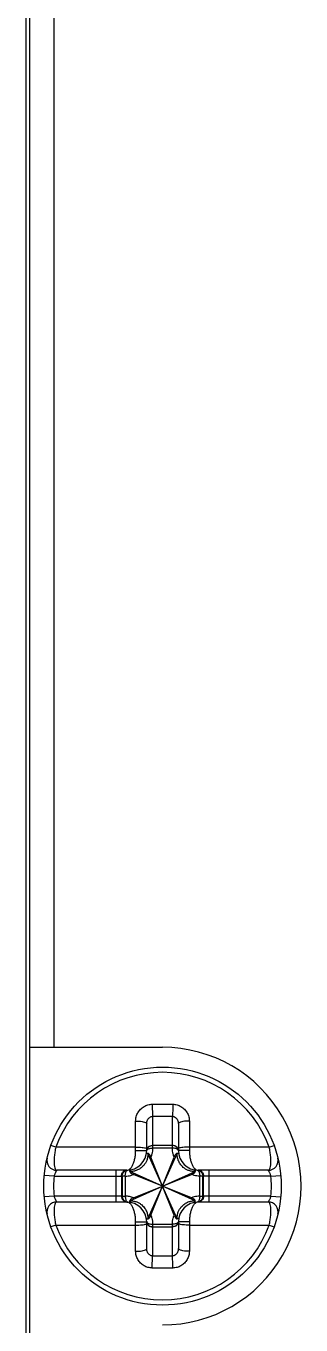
# Model space of a CAD drawing. Extents: x 0 to 607, y 0 to 244.
# Drawn here: x 139.55 to 146.5, y 137.32 to 170.07 of the extents above; entities that cross this region are included whole.
import ezdxf

# ---------------------------------------------------------------- set-up
doc = ezdxf.new("R2010")
doc.units = 0

# ---------------------------------------------------------------- blocks, each defined once
blk = doc.blocks.new('grfgd')
for p, q in [((61393.17, -3267.574), (61393.17, -3356.228)), ((61393.27, -3356.528), (61393.27, -3270.036)), ((61393.871, -3275.429), (61393.871, -3306.528)), ((61393.27, -3306.528), (61396.62, -3306.528)), ((61396.22, -3309.128), (61396.22, -3308.455)), ((61396.37, -3308.266), (61396.37, -3308.998)), ((61396.87, -3308.998), (61396.87, -3308.266)), ((61397.02, -3308.455), (61397.02, -3309.128)), ((61393.924, -3309.047), (61393.801, -3309.002)), ((61395.941, -3309.128), (61396.22, -3309.128)), ((61396.37, -3309.006), (61396.37, -3309.069)), ((61396.87, -3309.006), (61396.37, -3309.006)), ((61396.87, -3309.069), (61396.37, -3309.069)), ((61396.87, -3309.069), (61396.87, -3309.006)), ((61397.298, -3309.128), (61397.02, -3309.128)), ((61399.316, -3309.047), (61399.439, -3309.002)), ((61396.253, -3310.853), (61396.987, -3309.203)), ((61396.987, -3310.853), (61396.253, -3309.203)), ((61396.327, -3310.762), (61396.913, -3309.295)), ((61396.913, -3310.762), (61396.327, -3309.295)), ((61393.881, -3309.778), (61393.632, -3309.756)), ((61393.881, -3309.778), (61395.586, -3309.778)), ((61395.72, -3309.628), (61393.948, -3309.628)), ((61395.451, -3310.428), (61395.451, -3309.628)), ((61395.596, -3310.279), (61395.596, -3309.778)), ((61395.603, -3309.778), (61395.603, -3310.279)), ((61395.68, -3309.778), (61395.603, -3309.778)), ((61395.68, -3309.778), (61395.68, -3310.279)), ((61395.795, -3310.395), (61397.445, -3309.662)), ((61397.445, -3310.395), (61395.795, -3309.662)), ((61395.886, -3310.322), (61397.353, -3309.735)), ((61397.353, -3310.322), (61395.886, -3309.735)), ((61399.292, -3309.628), (61397.52, -3309.628)), ((61397.56, -3310.279), (61397.56, -3309.778)), ((61397.637, -3309.778), (61397.56, -3309.778)), ((61397.637, -3310.279), (61397.637, -3309.778)), ((61397.644, -3309.778), (61397.644, -3310.279)), ((61399.359, -3309.778), (61397.654, -3309.778)), ((61397.789, -3309.628), (61397.789, -3310.428)), ((61399.359, -3309.778), (61399.608, -3309.756)), ((61393.881, -3310.278), (61393.632, -3310.301)), ((61395.586, -3310.278), (61393.881, -3310.278)), ((61395.72, -3310.428), (61393.948, -3310.428)), ((61395.603, -3310.279), (61395.68, -3310.279)), ((61399.292, -3310.428), (61397.52, -3310.428)), ((61397.56, -3310.279), (61397.637, -3310.279)), ((61399.359, -3310.278), (61397.654, -3310.278)), ((61399.359, -3310.278), (61399.608, -3310.301)), ((61393.924, -3311.01), (61393.801, -3311.055)), ((61395.941, -3310.928), (61396.22, -3310.928)), ((61396.22, -3311.602), (61396.22, -3310.928)), ((61396.37, -3310.988), (61396.37, -3311.051)), ((61396.37, -3310.988), (61396.87, -3310.988)), ((61396.37, -3311.051), (61396.87, -3311.051)), ((61396.37, -3311.058), (61396.37, -3311.79)), ((61396.87, -3311.051), (61396.87, -3310.988)), ((61396.87, -3311.79), (61396.87, -3311.058)), ((61397.02, -3310.928), (61397.02, -3311.602)), ((61397.298, -3310.928), (61397.02, -3310.928)), ((61399.316, -3311.01), (61399.439, -3311.055))]:
    blk.add_line(p, q)
blk.add_circle((61396.62, -3310.028), 3)
for centre, radius, start, end in [((61396.62, -3310.028), 3.5, 270, 90.0001), ((61396.62, -3310.028), 2.869, 20.0037, 159.9963), ((61395.72, -3309.128), 0.5, 270, 0), ((61397.52, -3309.128), 0.5, 180, 270), ((61393.948, -3309.378), 0.25, 166.328, 270), ((61399.292, -3309.378), 0.25, 270, 13.672), ((61396.62, -3310.028), 2.75, 174.7841, 185.2159), ((61396.62, -3310.028), 2.75, 354.7841, 5.2159), ((61393.948, -3310.678), 0.25, 90, 193.672), ((61395.72, -3310.928), 0.5, 0, 90), ((61397.52, -3310.928), 0.5, 90, 180), ((61399.292, -3310.678), 0.25, 346.328, 90), ((61396.62, -3310.028), 2.869, 200.0037, 339.9963)]:
    blk.add_arc(centre, radius, start, end)
for points, knots in [([(61395.942, -3308.387), (61395.942, -3308.35), (61395.952, -3308.276), (61395.995, -3308.174), (61396.063, -3308.086), (61396.151, -3308.019), (61396.251, -3307.976), (61396.323, -3307.965), (61396.359, -3307.964)], [0, 0, 0, 0, 0.1098057, 0.2199669, 0.3301188, 0.4394918, 0.54796, 0.6552349, 0.6552349, 0.6552349, 0.6552349]), ([(61396.359, -3307.964), (61396.417, -3307.963), (61396.533, -3307.961), (61396.707, -3307.961), (61396.823, -3307.963), (61396.881, -3307.964)], [0, 0, 0, 0, 0.1736504, 0.3480313, 0.5216824, 0.5216824, 0.5216824, 0.5216824]), ([(61396.359, -3307.964), (61396.359, -3307.993), (61396.36, -3308.05), (61396.363, -3308.132), (61396.366, -3308.204), (61396.368, -3308.248), (61396.37, -3308.266)], [0, 0, 0, 0, 0.0855535, 0.1711448, 0.2464505, 0.3023986, 0.3023986, 0.3023986, 0.3023986]), ([(61396.881, -3307.964), (61396.881, -3307.993), (61396.88, -3308.05), (61396.877, -3308.132), (61396.874, -3308.204), (61396.872, -3308.248), (61396.87, -3308.266)], [0, 0, 0, 0, 0.0855532, 0.1711444, 0.2464499, 0.3023976, 0.3023976, 0.3023976, 0.3023976]), ([(61396.881, -3307.964), (61396.917, -3307.965), (61396.988, -3307.976), (61397.089, -3308.019), (61397.177, -3308.086), (61397.245, -3308.174), (61397.288, -3308.276), (61397.298, -3308.35), (61397.298, -3308.387)], [0, 0, 0, 0, 0.1071405, 0.2154647, 0.3249364, 0.4351139, 0.5453754, 0.6552346, 0.6552346, 0.6552346, 0.6552346]), ([(61395.942, -3308.387), (61395.97, -3308.386), (61396.024, -3308.387), (61396.099, -3308.394), (61396.16, -3308.409), (61396.202, -3308.425), (61396.22, -3308.446), (61396.22, -3308.455)], [0, 0, 0, 0, 0.0836628, 0.1615778, 0.2259129, 0.271165, 0.2978123, 0.2978123, 0.2978123, 0.2978123]), ([(61395.942, -3309.047), (61395.942, -3308.979), (61395.942, -3308.838), (61395.942, -3308.618), (61395.942, -3308.466), (61395.942, -3308.387)], [0, 0, 0, 0, 0.2031864, 0.4228029, 0.6601804, 0.6601804, 0.6601804, 0.6601804]), ([(61396.22, -3308.455), (61396.22, -3308.439), (61396.223, -3308.407), (61396.239, -3308.362), (61396.263, -3308.324), (61396.294, -3308.293), (61396.331, -3308.273), (61396.357, -3308.267), (61396.37, -3308.266)], [0, 0, 0, 0, 0.0478248, 0.0950374, 0.140642, 0.1838674, 0.2247332, 0.2637193, 0.2637193, 0.2637193, 0.2637193]), ([(61396.37, -3308.266), (61396.425, -3308.265), (61396.537, -3308.264), (61396.703, -3308.264), (61396.814, -3308.265), (61396.87, -3308.266)], [0, 0, 0, 0, 0.1664766, 0.3334814, 0.5000358, 0.5000358, 0.5000358, 0.5000358]), ([(61396.87, -3308.266), (61396.883, -3308.267), (61396.909, -3308.273), (61396.946, -3308.293), (61396.977, -3308.323), (61397.001, -3308.362), (61397.016, -3308.407), (61397.02, -3308.439), (61397.02, -3308.455)], [0, 0, 0, 0, 0.0389363, 0.079745, 0.1230044, 0.1686166, 0.2158708, 0.2637194, 0.2637194, 0.2637194, 0.2637194]), ([(61397.298, -3308.387), (61397.27, -3308.386), (61397.216, -3308.387), (61397.141, -3308.394), (61397.08, -3308.409), (61397.038, -3308.425), (61397.02, -3308.446), (61397.02, -3308.455)], [0, 0, 0, 0, 0.0836627, 0.1615774, 0.2259123, 0.2711642, 0.2978116, 0.2978116, 0.2978116, 0.2978116]), ([(61397.298, -3308.387), (61397.298, -3308.466), (61397.298, -3308.619), (61397.298, -3308.839), (61397.298, -3308.979), (61397.298, -3309.047)], [0, 0, 0, 0, 0.2381418, 0.4575888, 0.6601804, 0.6601804, 0.6601804, 0.6601804]), ([(61393.924, -3309.047), (61393.915, -3309.087), (61393.9, -3309.167), (61393.885, -3309.285), (61393.879, -3309.394), (61393.882, -3309.488), (61393.895, -3309.56), (61393.912, -3309.61), (61393.937, -3309.628), (61393.948, -3309.628)], [0, 0, 0, 0, 0.1235728, 0.2445592, 0.3560264, 0.4513325, 0.5252916, 0.5755898, 0.6074797, 0.6074797, 0.6074797, 0.6074797]), ([(61395.942, -3309.047), (61395.866, -3309.047), (61395.712, -3309.047), (61395.472, -3309.047), (61395.212, -3309.047), (61394.927, -3309.047), (61394.615, -3309.047), (61394.278, -3309.047), (61394.045, -3309.047), (61393.924, -3309.047)], [0, 0, 0, 0, 0.226677, 0.462883, 0.720889, 1.006032, 1.318365, 1.65611, 2.01782, 2.01782, 2.01782, 2.01782]), ([(61395.72, -3309.628), (61395.737, -3309.628), (61395.777, -3309.616), (61395.825, -3309.57), (61395.866, -3309.504), (61395.899, -3309.422), (61395.924, -3309.33), (61395.938, -3309.231), (61395.941, -3309.163), (61395.941, -3309.128)], [0, 0, 0, 0, 0.0524925, 0.117083, 0.1951302, 0.2843041, 0.3811799, 0.4817579, 0.5846488, 0.5846488, 0.5846488, 0.5846488]), ([(61395.941, -3309.128), (61395.941, -3309.115), (61395.942, -3309.088), (61395.942, -3309.06), (61395.942, -3309.047)], [0, 0, 0, 0, 0.04087318, 0.081449, 0.081449, 0.081449, 0.081449]), ([(61395.942, -3309.047), (61395.97, -3309.046), (61396.024, -3309.047), (61396.098, -3309.051), (61396.16, -3309.06), (61396.197, -3309.069), (61396.22, -3309.081), (61396.22, -3309.088)], [0, 0, 0, 0, 0.0836565, 0.1612525, 0.224407, 0.2666916, 0.2861967, 0.2861967, 0.2861967, 0.2861967]), ([(61396.22, -3309.134), (61396.22, -3309.127), (61396.224, -3309.117), (61396.231, -3309.109), (61396.233, -3309.107)], [0, 0, 0, 0, 0.02191237, 0.03052101, 0.03052101, 0.03052101, 0.03052101]), ([(61396.221, -3309.111), (61396.223, -3309.1), (61396.228, -3309.083), (61396.237, -3309.068), (61396.24, -3309.063)], [0, 0, 0, 0, 0.03428379, 0.05182173, 0.05182173, 0.05182173, 0.05182173]), ([(61396.223, -3309.108), (61396.224, -3309.103), (61396.227, -3309.095), (61396.231, -3309.086), (61396.233, -3309.082)], [0, 0, 0, 0, 0.01378514, 0.02765049, 0.02765049, 0.02765049, 0.02765049]), ([(61396.24, -3309.063), (61396.247, -3309.053), (61396.267, -3309.03), (61396.312, -3309.005), (61396.351, -3308.998), (61396.37, -3308.998)], [0, 0, 0, 0, 0.0359462, 0.0921698, 0.1504178, 0.1504178, 0.1504178, 0.1504178]), ([(61396.24, -3309.07), (61396.243, -3309.066), (61396.255, -3309.051), (61396.282, -3309.028), (61396.324, -3309.01), (61396.354, -3309.006), (61396.37, -3309.006)], [0, 0, 0, 0, 0.0142204, 0.0579784, 0.1035325, 0.1499962, 0.1499962, 0.1499962, 0.1499962]), ([(61396.24, -3309.101), (61396.243, -3309.099), (61396.256, -3309.09), (61396.284, -3309.079), (61396.325, -3309.07), (61396.355, -3309.069), (61396.37, -3309.069)], [0, 0, 0, 0, 0.0103374, 0.0465112, 0.0892018, 0.1354947, 0.1354947, 0.1354947, 0.1354947]), ([(61396.37, -3309.069), (61396.37, -3309.094), (61396.366, -3309.146), (61396.351, -3309.222), (61396.336, -3309.271), (61396.327, -3309.295)], [0, 0, 0, 0, 0.0774682, 0.154588, 0.2314006, 0.2314006, 0.2314006, 0.2314006]), ([(61396.37, -3308.998), (61396.37, -3309), (61396.37, -3309.002), (61396.37, -3309.005), (61396.37, -3309.006)], [0, 0, 0, 0, 0.003688552, 0.007377923, 0.007377923, 0.007377923, 0.007377923]), ([(61396.87, -3309.006), (61396.87, -3309.005), (61396.87, -3309.002), (61396.87, -3309), (61396.87, -3308.998)], [0, 0, 0, 0, 0.003689407, 0.007377939, 0.007377939, 0.007377939, 0.007377939]), ([(61397, -3309.063), (61396.993, -3309.053), (61396.972, -3309.03), (61396.928, -3309.005), (61396.889, -3308.998), (61396.87, -3308.998)], [0, 0, 0, 0, 0.0359462, 0.0921698, 0.1504178, 0.1504178, 0.1504178, 0.1504178]), ([(61396.999, -3309.07), (61396.997, -3309.066), (61396.985, -3309.05), (61396.958, -3309.028), (61396.916, -3309.01), (61396.886, -3309.006), (61396.87, -3309.006)], [0, 0, 0, 0, 0.0141573, 0.0577532, 0.1031411, 0.1496209, 0.1496209, 0.1496209, 0.1496209]), ([(61396.913, -3309.295), (61396.904, -3309.271), (61396.889, -3309.222), (61396.874, -3309.146), (61396.87, -3309.094), (61396.87, -3309.069)], [0, 0, 0, 0, 0.076826, 0.1539298, 0.2313993, 0.2313993, 0.2313993, 0.2313993]), ([(61397, -3309.101), (61396.997, -3309.099), (61396.984, -3309.09), (61396.956, -3309.079), (61396.915, -3309.07), (61396.885, -3309.069), (61396.87, -3309.069)], [0, 0, 0, 0, 0.0103421, 0.046671, 0.0894882, 0.1357595, 0.1357595, 0.1357595, 0.1357595]), ([(61397.019, -3309.111), (61397.017, -3309.1), (61397.012, -3309.083), (61397.003, -3309.068), (61397, -3309.063)], [0, 0, 0, 0, 0.03428379, 0.05182173, 0.05182173, 0.05182173, 0.05182173]), ([(61397.016, -3309.107), (61397.015, -3309.103), (61397.013, -3309.094), (61397.009, -3309.086), (61397.007, -3309.082)], [0, 0, 0, 0, 0.01365938, 0.02745435, 0.02745435, 0.02745435, 0.02745435]), ([(61397.02, -3309.134), (61397.02, -3309.127), (61397.016, -3309.117), (61397.009, -3309.109), (61397.007, -3309.107)], [0, 0, 0, 0, 0.0217285, 0.03022503, 0.03022503, 0.03022503, 0.03022503]), ([(61397.298, -3309.047), (61397.27, -3309.046), (61397.216, -3309.047), (61397.142, -3309.051), (61397.08, -3309.06), (61397.043, -3309.069), (61397.02, -3309.081), (61397.02, -3309.088)], [0, 0, 0, 0, 0.0836553, 0.1612503, 0.2244043, 0.2666891, 0.2861948, 0.2861948, 0.2861948, 0.2861948]), ([(61397.298, -3309.047), (61397.298, -3309.06), (61397.298, -3309.088), (61397.298, -3309.115), (61397.298, -3309.128)], [0, 0, 0, 0, 0.04057582, 0.081449, 0.081449, 0.081449, 0.081449]), ([(61399.316, -3309.047), (61399.21, -3309.047), (61399.004, -3309.047), (61398.705, -3309.047), (61398.424, -3309.047), (61398.163, -3309.047), (61397.922, -3309.047), (61397.7, -3309.047), (61397.495, -3309.047), (61397.363, -3309.047), (61397.298, -3309.047)], [0, 0, 0, 0, 0.317355, 0.617063, 0.898371, 1.160025, 1.401105, 1.621632, 1.824629, 2.01782, 2.01782, 2.01782, 2.01782]), ([(61397.298, -3309.128), (61397.298, -3309.163), (61397.302, -3309.231), (61397.316, -3309.33), (61397.341, -3309.422), (61397.374, -3309.504), (61397.415, -3309.57), (61397.463, -3309.616), (61397.502, -3309.628), (61397.52, -3309.628)], [0, 0, 0, 0, 0.1028909, 0.2034689, 0.3003448, 0.3895186, 0.4675659, 0.5321559, 0.5846489, 0.5846489, 0.5846489, 0.5846489]), ([(61399.292, -3309.628), (61399.303, -3309.628), (61399.328, -3309.61), (61399.345, -3309.56), (61399.358, -3309.488), (61399.361, -3309.394), (61399.355, -3309.285), (61399.34, -3309.167), (61399.325, -3309.087), (61399.316, -3309.047)], [0, 0, 0, 0, 0.0318858, 0.0821635, 0.1560971, 0.2514174, 0.3629358, 0.4839241, 0.6074801, 0.6074801, 0.6074801, 0.6074801]), ([(61396.25, -3309.203), (61396.251, -3309.234), (61396.248, -3309.295), (61396.225, -3309.378), (61396.19, -3309.447), (61396.149, -3309.504), (61396.104, -3309.549), (61396.059, -3309.584), (61396.015, -3309.611), (61395.972, -3309.63), (61395.93, -3309.644), (61395.887, -3309.654), (61395.842, -3309.659), (61395.811, -3309.659), (61395.795, -3309.658)], [0, 0, 0, 0, 0.0938287, 0.1793635, 0.2565216, 0.3261378, 0.3893163, 0.4459716, 0.4967598, 0.5432983, 0.5873596, 0.6307739, 0.6753898, 0.7230868, 0.7230868, 0.7230868, 0.7230868]), ([(61396.25, -3309.203), (61396.244, -3309.203), (61396.233, -3309.204), (61396.22, -3309.207), (61396.213, -3309.211), (61396.213, -3309.214)], [0, 0, 0, 0, 0.01982656, 0.03310502, 0.0405854, 0.0405854, 0.0405854, 0.0405854]), ([(61396.327, -3309.295), (61396.323, -3309.285), (61396.314, -3309.267), (61396.3, -3309.242), (61396.286, -3309.223), (61396.27, -3309.209), (61396.259, -3309.204), (61396.253, -3309.203)], [0, 0, 0, 0, 0.0317573, 0.0600928, 0.0842418, 0.1044154, 0.1210995, 0.1210995, 0.1210995, 0.1210995]), ([(61396.987, -3309.203), (61396.981, -3309.204), (61396.97, -3309.209), (61396.954, -3309.223), (61396.94, -3309.242), (61396.926, -3309.267), (61396.917, -3309.285), (61396.913, -3309.295)], [0, 0, 0, 0, 0.0166543, 0.0368369, 0.0609853, 0.0893813, 0.1210997, 0.1210997, 0.1210997, 0.1210997]), ([(61397.445, -3309.658), (61397.414, -3309.66), (61397.354, -3309.657), (61397.272, -3309.634), (61397.203, -3309.599), (61397.146, -3309.558), (61397.101, -3309.514), (61397.065, -3309.469), (61397.039, -3309.425), (61397.019, -3309.382), (61397.004, -3309.339), (61396.994, -3309.296), (61396.989, -3309.25), (61396.989, -3309.219), (61396.99, -3309.203)], [0, 0, 0, 0, 0.09286, 0.1779133, 0.2548012, 0.3242883, 0.3874546, 0.4441567, 0.4950951, 0.5418647, 0.5862252, 0.629993, 0.6749988, 0.7231162, 0.7231162, 0.7231162, 0.7231162]), ([(61397.027, -3309.214), (61397.027, -3309.211), (61397.02, -3309.207), (61397.008, -3309.204), (61396.997, -3309.203), (61396.99, -3309.203)], [0, 0, 0, 0, 0.00743743, 0.02062358, 0.04002973, 0.04002973, 0.04002973, 0.04002973]), ([(61393.948, -3309.628), (61393.947, -3309.629), (61393.945, -3309.632), (61393.942, -3309.637), (61393.937, -3309.645), (61393.931, -3309.656), (61393.922, -3309.671), (61393.912, -3309.691), (61393.901, -3309.716), (61393.89, -3309.745), (61393.884, -3309.767), (61393.881, -3309.778)], [0, 0, 0, 0, 0.0039486, 0.0094157, 0.0182851, 0.0310674, 0.0483578, 0.0705441, 0.0977069, 0.1294594, 0.1648516, 0.1648516, 0.1648516, 0.1648516]), ([(61395.586, -3309.778), (61395.586, -3309.759), (61395.592, -3309.72), (61395.622, -3309.671), (61395.666, -3309.637), (61395.702, -3309.628), (61395.72, -3309.628)], [0, 0, 0, 0, 0.0583066, 0.1150187, 0.169396, 0.2220596, 0.2220596, 0.2220596, 0.2220596]), ([(61395.586, -3309.778), (61395.588, -3309.778), (61395.591, -3309.778), (61395.595, -3309.778), (61395.596, -3309.778)], [0, 0, 0, 0, 0.0059425, 0.01055145, 0.01055145, 0.01055145, 0.01055145]), ([(61395.596, -3309.778), (61395.596, -3309.759), (61395.603, -3309.721), (61395.631, -3309.677), (61395.655, -3309.656), (61395.666, -3309.65)], [0, 0, 0, 0, 0.057279, 0.1140206, 0.1515661, 0.1515661, 0.1515661, 0.1515661]), ([(61395.596, -3309.778), (61395.597, -3309.778), (61395.599, -3309.778), (61395.601, -3309.778), (61395.603, -3309.778)], [0, 0, 0, 0, 0.003170856, 0.006342518, 0.006342518, 0.006342518, 0.006342518]), ([(61395.603, -3309.778), (61395.602, -3309.763), (61395.607, -3309.732), (61395.627, -3309.69), (61395.651, -3309.664), (61395.667, -3309.652), (61395.671, -3309.65)], [0, 0, 0, 0, 0.045733, 0.0912046, 0.1362217, 0.1511912, 0.1511912, 0.1511912, 0.1511912]), ([(61395.666, -3309.65), (61395.671, -3309.646), (61395.688, -3309.637), (61395.707, -3309.632), (61395.72, -3309.63)], [0, 0, 0, 0, 0.01869933, 0.05823713, 0.05823713, 0.05823713, 0.05823713]), ([(61395.671, -3309.65), (61395.68, -3309.645), (61395.698, -3309.636), (61395.717, -3309.631), (61395.727, -3309.629)], [0, 0, 0, 0, 0.02967942, 0.05925893, 0.05925893, 0.05925893, 0.05925893]), ([(61395.68, -3309.778), (61395.68, -3309.763), (61395.681, -3309.733), (61395.688, -3309.692), (61395.701, -3309.659), (61395.717, -3309.637), (61395.729, -3309.63), (61395.734, -3309.629)], [0, 0, 0, 0, 0.0458114, 0.0879665, 0.1236543, 0.1515153, 0.1664746, 0.1664746, 0.1664746, 0.1664746]), ([(61395.68, -3309.778), (61395.704, -3309.777), (61395.751, -3309.772), (61395.82, -3309.758), (61395.865, -3309.743), (61395.886, -3309.735)], [0, 0, 0, 0, 0.0707814, 0.1412402, 0.2113736, 0.2113736, 0.2113736, 0.2113736]), ([(61395.795, -3309.658), (61395.795, -3309.652), (61395.796, -3309.641), (61395.798, -3309.628), (61395.803, -3309.621), (61395.805, -3309.621)], [0, 0, 0, 0, 0.01950644, 0.03272134, 0.04016497, 0.04016497, 0.04016497, 0.04016497]), ([(61395.795, -3309.662), (61395.796, -3309.667), (61395.801, -3309.679), (61395.815, -3309.694), (61395.834, -3309.709), (61395.858, -3309.723), (61395.877, -3309.731), (61395.886, -3309.735)], [0, 0, 0, 0, 0.0167142, 0.0370613, 0.0611929, 0.089436, 0.1210992, 0.1210992, 0.1210992, 0.1210992]), ([(61397.353, -3309.735), (61397.363, -3309.731), (61397.382, -3309.723), (61397.406, -3309.709), (61397.425, -3309.694), (61397.439, -3309.679), (61397.444, -3309.667), (61397.445, -3309.662)], [0, 0, 0, 0, 0.0317324, 0.0600985, 0.0842445, 0.1044157, 0.1210998, 0.1210998, 0.1210998, 0.1210998]), ([(61397.56, -3309.778), (61397.536, -3309.777), (61397.489, -3309.772), (61397.42, -3309.758), (61397.375, -3309.743), (61397.353, -3309.735)], [0, 0, 0, 0, 0.0707729, 0.1411727, 0.2113666, 0.2113666, 0.2113666, 0.2113666]), ([(61397.435, -3309.621), (61397.437, -3309.621), (61397.442, -3309.628), (61397.444, -3309.641), (61397.445, -3309.652), (61397.445, -3309.658)], [0, 0, 0, 0, 0.00743598, 0.02059398, 0.04016598, 0.04016598, 0.04016598, 0.04016598]), ([(61397.499, -3309.628), (61397.506, -3309.628), (61397.516, -3309.633), (61397.523, -3309.64), (61397.525, -3309.642)], [0, 0, 0, 0, 0.02169078, 0.03019587, 0.03019587, 0.03019587, 0.03019587]), ([(61397.52, -3309.628), (61397.538, -3309.628), (61397.574, -3309.637), (61397.618, -3309.671), (61397.648, -3309.72), (61397.654, -3309.759), (61397.654, -3309.778)], [0, 0, 0, 0, 0.0526637, 0.1070409, 0.163753, 0.2220596, 0.2220596, 0.2220596, 0.2220596]), ([(61397.531, -3309.649), (61397.533, -3309.652), (61397.541, -3309.665), (61397.552, -3309.692), (61397.559, -3309.733), (61397.56, -3309.763), (61397.56, -3309.778)], [0, 0, 0, 0, 0.0102006, 0.0458885, 0.0880436, 0.133855, 0.133855, 0.133855, 0.133855]), ([(61397.54, -3309.634), (61397.546, -3309.636), (61397.558, -3309.64), (61397.569, -3309.646), (61397.574, -3309.65)], [0, 0, 0, 0, 0.01863896, 0.03733829, 0.03733829, 0.03733829, 0.03733829]), ([(61397.568, -3309.65), (61397.573, -3309.652), (61397.589, -3309.664), (61397.613, -3309.69), (61397.633, -3309.732), (61397.638, -3309.763), (61397.637, -3309.778)], [0, 0, 0, 0, 0.0149696, 0.0599866, 0.1054583, 0.1511912, 0.1511912, 0.1511912, 0.1511912]), ([(61397.574, -3309.65), (61397.585, -3309.656), (61397.609, -3309.677), (61397.637, -3309.721), (61397.644, -3309.759), (61397.644, -3309.778)], [0, 0, 0, 0, 0.0375455, 0.094287, 0.1515661, 0.1515661, 0.1515661, 0.1515661]), ([(61397.644, -3309.778), (61397.643, -3309.778), (61397.641, -3309.778), (61397.638, -3309.778), (61397.637, -3309.778)], [0, 0, 0, 0, 0.003170867, 0.006342519, 0.006342519, 0.006342519, 0.006342519]), ([(61397.654, -3309.778), (61397.652, -3309.778), (61397.649, -3309.778), (61397.645, -3309.778), (61397.644, -3309.778)], [0, 0, 0, 0, 0.00592009, 0.01055162, 0.01055162, 0.01055162, 0.01055162]), ([(61399.359, -3309.778), (61399.356, -3309.767), (61399.35, -3309.745), (61399.339, -3309.716), (61399.328, -3309.691), (61399.318, -3309.672), (61399.309, -3309.656), (61399.303, -3309.645), (61399.298, -3309.637), (61399.294, -3309.632), (61399.293, -3309.629), (61399.292, -3309.628)], [0, 0, 0, 0, 0.0352605, 0.0669405, 0.0940745, 0.116274, 0.1336148, 0.1464625, 0.155371, 0.16099, 0.1648517, 0.1648517, 0.1648517, 0.1648517]), ([(61393.948, -3310.428), (61393.937, -3310.428), (61393.912, -3310.447), (61393.895, -3310.497), (61393.882, -3310.569), (61393.879, -3310.663), (61393.885, -3310.772), (61393.9, -3310.89), (61393.915, -3310.97), (61393.924, -3311.01)], [0, 0, 0, 0, 0.0318858, 0.0821635, 0.1560971, 0.2514174, 0.3629358, 0.4839241, 0.6074801, 0.6074801, 0.6074801, 0.6074801]), ([(61393.881, -3310.278), (61393.884, -3310.29), (61393.89, -3310.311), (61393.901, -3310.341), (61393.912, -3310.366), (61393.922, -3310.385), (61393.931, -3310.401), (61393.937, -3310.412), (61393.942, -3310.419), (61393.945, -3310.425), (61393.947, -3310.427), (61393.948, -3310.428)], [0, 0, 0, 0, 0.0353923, 0.0671447, 0.0943075, 0.1164939, 0.1337842, 0.1465665, 0.1554359, 0.1609031, 0.1648516, 0.1648516, 0.1648516, 0.1648516]), ([(61395.596, -3310.279), (61395.595, -3310.279), (61395.591, -3310.278), (61395.588, -3310.278), (61395.586, -3310.278)], [0, 0, 0, 0, 0.00460895, 0.01055145, 0.01055145, 0.01055145, 0.01055145]), ([(61395.586, -3310.278), (61395.586, -3310.298), (61395.592, -3310.337), (61395.622, -3310.386), (61395.666, -3310.42), (61395.702, -3310.428), (61395.72, -3310.428)], [0, 0, 0, 0, 0.0583059, 0.1150177, 0.1693952, 0.2220596, 0.2220596, 0.2220596, 0.2220596]), ([(61395.603, -3310.279), (61395.601, -3310.279), (61395.599, -3310.279), (61395.597, -3310.279), (61395.596, -3310.279)], [0, 0, 0, 0, 0.003171706, 0.006342511, 0.006342511, 0.006342511, 0.006342511]), ([(61395.596, -3310.279), (61395.596, -3310.298), (61395.603, -3310.336), (61395.631, -3310.38), (61395.655, -3310.4), (61395.666, -3310.407)], [0, 0, 0, 0, 0.0572789, 0.1140203, 0.1515658, 0.1515658, 0.1515658, 0.1515658]), ([(61395.603, -3310.279), (61395.602, -3310.294), (61395.607, -3310.325), (61395.627, -3310.366), (61395.651, -3310.393), (61395.667, -3310.404), (61395.671, -3310.407)], [0, 0, 0, 0, 0.045665, 0.0910333, 0.13595, 0.1508712, 0.1508712, 0.1508712, 0.1508712]), ([(61395.666, -3310.407), (61395.671, -3310.41), (61395.688, -3310.42), (61395.707, -3310.425), (61395.72, -3310.427)], [0, 0, 0, 0, 0.01869931, 0.05823715, 0.05823715, 0.05823715, 0.05823715]), ([(61395.671, -3310.407), (61395.68, -3310.412), (61395.697, -3310.421), (61395.717, -3310.426), (61395.726, -3310.427)], [0, 0, 0, 0, 0.02967141, 0.05921905, 0.05921905, 0.05921905, 0.05921905]), ([(61395.886, -3310.322), (61395.854, -3310.309), (61395.786, -3310.289), (61395.716, -3310.281), (61395.68, -3310.279)], [0, 0, 0, 0, 0.1053394, 0.2111984, 0.2111984, 0.2111984, 0.2111984]), ([(61395.68, -3310.279), (61395.68, -3310.294), (61395.681, -3310.324), (61395.688, -3310.365), (61395.701, -3310.398), (61395.717, -3310.419), (61395.729, -3310.426), (61395.734, -3310.428)], [0, 0, 0, 0, 0.0458653, 0.0880909, 0.1238551, 0.1516436, 0.166229, 0.166229, 0.166229, 0.166229]), ([(61395.941, -3310.928), (61395.941, -3310.894), (61395.938, -3310.826), (61395.924, -3310.727), (61395.899, -3310.634), (61395.866, -3310.553), (61395.825, -3310.487), (61395.777, -3310.441), (61395.737, -3310.428), (61395.72, -3310.428)], [0, 0, 0, 0, 0.1028909, 0.2034689, 0.3003448, 0.3895186, 0.4675659, 0.5321559, 0.5846489, 0.5846489, 0.5846489, 0.5846489]), ([(61395.886, -3310.322), (61395.877, -3310.326), (61395.858, -3310.334), (61395.834, -3310.348), (61395.815, -3310.363), (61395.801, -3310.378), (61395.796, -3310.39), (61395.795, -3310.395)], [0, 0, 0, 0, 0.0316796, 0.0600381, 0.08418, 0.1044267, 0.1211, 0.1211, 0.1211, 0.1211]), ([(61395.795, -3310.398), (61395.826, -3310.397), (61395.885, -3310.4), (61395.968, -3310.423), (61396.037, -3310.457), (61396.094, -3310.499), (61396.139, -3310.543), (61396.175, -3310.588), (61396.201, -3310.632), (61396.221, -3310.675), (61396.236, -3310.718), (61396.245, -3310.761), (61396.251, -3310.806), (61396.251, -3310.838), (61396.25, -3310.854)], [0, 0, 0, 0, 0.0928686, 0.177922, 0.2548099, 0.3242971, 0.3874633, 0.4441655, 0.4951039, 0.5418735, 0.586234, 0.6300018, 0.6750076, 0.7232211, 0.7232211, 0.7232211, 0.7232211]), ([(61395.805, -3310.436), (61395.803, -3310.435), (61395.798, -3310.429), (61395.796, -3310.416), (61395.795, -3310.405), (61395.795, -3310.398)], [0, 0, 0, 0, 0.00741749, 0.02055169, 0.04016923, 0.04016923, 0.04016923, 0.04016923]), ([(61396.99, -3310.854), (61396.989, -3310.822), (61396.992, -3310.762), (61397.015, -3310.679), (61397.05, -3310.61), (61397.091, -3310.553), (61397.136, -3310.508), (61397.181, -3310.473), (61397.225, -3310.446), (61397.268, -3310.426), (61397.31, -3310.412), (61397.353, -3310.403), (61397.398, -3310.398), (61397.429, -3310.398), (61397.445, -3310.398)], [0, 0, 0, 0, 0.0938219, 0.1793572, 0.2565156, 0.3261314, 0.3893097, 0.4459654, 0.4967539, 0.5432923, 0.5873537, 0.6307681, 0.6753837, 0.7230769, 0.7230769, 0.7230769, 0.7230769]), ([(61397.52, -3310.428), (61397.502, -3310.428), (61397.463, -3310.441), (61397.415, -3310.487), (61397.374, -3310.553), (61397.341, -3310.634), (61397.316, -3310.727), (61397.302, -3310.826), (61397.298, -3310.894), (61397.298, -3310.928)], [0, 0, 0, 0, 0.0524925, 0.117083, 0.1951302, 0.2843041, 0.3811799, 0.4817579, 0.5846488, 0.5846488, 0.5846488, 0.5846488]), ([(61397.56, -3310.279), (61397.536, -3310.28), (61397.489, -3310.284), (61397.42, -3310.299), (61397.375, -3310.313), (61397.353, -3310.322)], [0, 0, 0, 0, 0.0707814, 0.1412402, 0.2113736, 0.2113736, 0.2113736, 0.2113736]), ([(61397.445, -3310.395), (61397.444, -3310.39), (61397.439, -3310.378), (61397.425, -3310.363), (61397.406, -3310.348), (61397.382, -3310.334), (61397.363, -3310.326), (61397.353, -3310.322)], [0, 0, 0, 0, 0.0167144, 0.0370631, 0.0611946, 0.0894349, 0.1210992, 0.1210992, 0.1210992, 0.1210992]), ([(61397.435, -3310.436), (61397.437, -3310.435), (61397.442, -3310.429), (61397.444, -3310.416), (61397.445, -3310.405), (61397.445, -3310.399)], [0, 0, 0, 0, 0.00744721, 0.02063901, 0.04005218, 0.04005218, 0.04005218, 0.04005218]), ([(61397.56, -3310.279), (61397.56, -3310.294), (61397.559, -3310.324), (61397.552, -3310.364), (61397.539, -3310.397), (61397.523, -3310.419), (61397.511, -3310.426), (61397.506, -3310.428)], [0, 0, 0, 0, 0.0458114, 0.0879665, 0.1236543, 0.1515153, 0.1664746, 0.1664746, 0.1664746, 0.1664746]), ([(61397.568, -3310.407), (61397.56, -3310.412), (61397.542, -3310.421), (61397.523, -3310.426), (61397.513, -3310.427)], [0, 0, 0, 0, 0.02967942, 0.05925893, 0.05925893, 0.05925893, 0.05925893]), ([(61397.654, -3310.278), (61397.654, -3310.298), (61397.648, -3310.337), (61397.618, -3310.386), (61397.574, -3310.42), (61397.538, -3310.428), (61397.52, -3310.428)], [0, 0, 0, 0, 0.0583066, 0.1150187, 0.169396, 0.2220596, 0.2220596, 0.2220596, 0.2220596]), ([(61397.574, -3310.407), (61397.569, -3310.41), (61397.552, -3310.42), (61397.533, -3310.425), (61397.52, -3310.427)], [0, 0, 0, 0, 0.01869933, 0.05823713, 0.05823713, 0.05823713, 0.05823713]), ([(61397.637, -3310.279), (61397.638, -3310.294), (61397.633, -3310.325), (61397.613, -3310.366), (61397.589, -3310.393), (61397.573, -3310.404), (61397.568, -3310.407)], [0, 0, 0, 0, 0.045733, 0.0912046, 0.1362217, 0.1511912, 0.1511912, 0.1511912, 0.1511912]), ([(61397.644, -3310.279), (61397.644, -3310.298), (61397.637, -3310.336), (61397.609, -3310.38), (61397.585, -3310.4), (61397.574, -3310.407)], [0, 0, 0, 0, 0.057279, 0.1140206, 0.1515661, 0.1515661, 0.1515661, 0.1515661]), ([(61397.644, -3310.279), (61397.643, -3310.279), (61397.641, -3310.279), (61397.638, -3310.279), (61397.637, -3310.279)], [0, 0, 0, 0, 0.003170859, 0.006342521, 0.006342521, 0.006342521, 0.006342521]), ([(61397.654, -3310.278), (61397.652, -3310.278), (61397.649, -3310.278), (61397.645, -3310.279), (61397.644, -3310.279)], [0, 0, 0, 0, 0.0059425, 0.01055145, 0.01055145, 0.01055145, 0.01055145]), ([(61399.292, -3310.428), (61399.293, -3310.427), (61399.294, -3310.425), (61399.298, -3310.419), (61399.302, -3310.412), (61399.309, -3310.401), (61399.318, -3310.385), (61399.328, -3310.366), (61399.339, -3310.341), (61399.35, -3310.311), (61399.356, -3310.29), (61399.359, -3310.278)], [0, 0, 0, 0, 0.0039486, 0.0094157, 0.0182851, 0.0310674, 0.0483578, 0.0705441, 0.0977069, 0.1294594, 0.1648516, 0.1648516, 0.1648516, 0.1648516]), ([(61399.316, -3311.01), (61399.325, -3310.97), (61399.34, -3310.89), (61399.355, -3310.772), (61399.361, -3310.663), (61399.358, -3310.569), (61399.345, -3310.497), (61399.328, -3310.447), (61399.303, -3310.428), (61399.292, -3310.428)], [0, 0, 0, 0, 0.1235728, 0.2445592, 0.3560264, 0.4513325, 0.5252916, 0.5755898, 0.6074797, 0.6074797, 0.6074797, 0.6074797]), ([(61396.253, -3310.853), (61396.259, -3310.853), (61396.27, -3310.847), (61396.286, -3310.834), (61396.3, -3310.814), (61396.314, -3310.79), (61396.323, -3310.772), (61396.327, -3310.762)], [0, 0, 0, 0, 0.0166543, 0.0368369, 0.0609853, 0.0893813, 0.1210997, 0.1210997, 0.1210997, 0.1210997]), ([(61396.327, -3310.762), (61396.336, -3310.786), (61396.351, -3310.835), (61396.366, -3310.911), (61396.37, -3310.962), (61396.37, -3310.988)], [0, 0, 0, 0, 0.076826, 0.1539298, 0.2313993, 0.2313993, 0.2313993, 0.2313993]), ([(61396.87, -3310.988), (61396.87, -3310.962), (61396.874, -3310.911), (61396.889, -3310.835), (61396.904, -3310.786), (61396.913, -3310.762)], [0, 0, 0, 0, 0.0774682, 0.154588, 0.2314006, 0.2314006, 0.2314006, 0.2314006]), ([(61396.913, -3310.762), (61396.918, -3310.774), (61396.928, -3310.796), (61396.946, -3310.824), (61396.965, -3310.844), (61396.98, -3310.852), (61396.987, -3310.853)], [0, 0, 0, 0, 0.0391246, 0.0726548, 0.0995837, 0.1209714, 0.1209714, 0.1209714, 0.1209714]), ([(61393.924, -3311.01), (61394.03, -3311.01), (61394.235, -3311.01), (61394.535, -3311.01), (61394.816, -3311.01), (61395.077, -3311.01), (61395.318, -3311.01), (61395.54, -3311.01), (61395.745, -3311.01), (61395.877, -3311.01), (61395.942, -3311.01)], [0, 0, 0, 0, 0.317355, 0.617063, 0.898371, 1.160025, 1.401105, 1.621632, 1.824629, 2.01782, 2.01782, 2.01782, 2.01782]), ([(61395.942, -3311.01), (61395.942, -3310.996), (61395.942, -3310.969), (61395.941, -3310.942), (61395.941, -3310.928)], [0, 0, 0, 0, 0.04057582, 0.081449, 0.081449, 0.081449, 0.081449]), ([(61395.942, -3311.01), (61395.97, -3311.01), (61396.024, -3311.01), (61396.098, -3311.005), (61396.16, -3310.996), (61396.197, -3310.988), (61396.22, -3310.976), (61396.22, -3310.969)], [0, 0, 0, 0, 0.0836553, 0.1612503, 0.2244043, 0.2666891, 0.2861948, 0.2861948, 0.2861948, 0.2861948]), ([(61395.942, -3311.67), (61395.942, -3311.591), (61395.942, -3311.438), (61395.942, -3311.218), (61395.942, -3311.077), (61395.942, -3311.01)], [0, 0, 0, 0, 0.2380856, 0.457554, 0.6601804, 0.6601804, 0.6601804, 0.6601804]), ([(61396.213, -3310.843), (61396.213, -3310.845), (61396.22, -3310.85), (61396.232, -3310.852), (61396.243, -3310.853), (61396.25, -3310.854)], [0, 0, 0, 0, 0.00743743, 0.02062358, 0.04002973, 0.04002973, 0.04002973, 0.04002973]), ([(61396.22, -3310.923), (61396.22, -3310.93), (61396.224, -3310.94), (61396.231, -3310.948), (61396.233, -3310.95)], [0, 0, 0, 0, 0.0217285, 0.03022503, 0.03022503, 0.03022503, 0.03022503]), ([(61396.221, -3310.945), (61396.223, -3310.957), (61396.228, -3310.973), (61396.237, -3310.988), (61396.24, -3310.993)], [0, 0, 0, 0, 0.03428379, 0.05182173, 0.05182173, 0.05182173, 0.05182173]), ([(61396.223, -3310.95), (61396.225, -3310.954), (61396.227, -3310.963), (61396.231, -3310.971), (61396.233, -3310.975)], [0, 0, 0, 0, 0.01365939, 0.02745435, 0.02745435, 0.02745435, 0.02745435]), ([(61396.24, -3310.956), (61396.243, -3310.958), (61396.256, -3310.966), (61396.284, -3310.978), (61396.325, -3310.987), (61396.355, -3310.988), (61396.37, -3310.988)], [0, 0, 0, 0, 0.0103421, 0.046671, 0.0894882, 0.1357595, 0.1357595, 0.1357595, 0.1357595]), ([(61396.24, -3310.993), (61396.247, -3311.003), (61396.267, -3311.027), (61396.312, -3311.052), (61396.351, -3311.058), (61396.37, -3311.058)], [0, 0, 0, 0, 0.0359462, 0.0921698, 0.1504178, 0.1504178, 0.1504178, 0.1504178]), ([(61396.241, -3310.987), (61396.243, -3310.991), (61396.255, -3311.006), (61396.282, -3311.029), (61396.324, -3311.047), (61396.354, -3311.051), (61396.37, -3311.051)], [0, 0, 0, 0, 0.0141573, 0.0577532, 0.1031411, 0.1496209, 0.1496209, 0.1496209, 0.1496209]), ([(61396.37, -3311.051), (61396.37, -3311.052), (61396.37, -3311.055), (61396.37, -3311.057), (61396.37, -3311.058)], [0, 0, 0, 0, 0.003689407, 0.007377939, 0.007377939, 0.007377939, 0.007377939]), ([(61397, -3310.956), (61396.997, -3310.958), (61396.984, -3310.967), (61396.956, -3310.978), (61396.915, -3310.986), (61396.885, -3310.988), (61396.87, -3310.988)], [0, 0, 0, 0, 0.0103374, 0.0465112, 0.0892018, 0.1354947, 0.1354947, 0.1354947, 0.1354947]), ([(61397, -3310.987), (61396.997, -3310.991), (61396.985, -3311.006), (61396.958, -3311.029), (61396.916, -3311.047), (61396.886, -3311.051), (61396.87, -3311.051)], [0, 0, 0, 0, 0.0142204, 0.0579784, 0.1035325, 0.1499962, 0.1499962, 0.1499962, 0.1499962]), ([(61397, -3310.993), (61396.993, -3311.003), (61396.972, -3311.027), (61396.928, -3311.052), (61396.889, -3311.058), (61396.87, -3311.058)], [0, 0, 0, 0, 0.0359462, 0.0921698, 0.1504178, 0.1504178, 0.1504178, 0.1504178]), ([(61396.87, -3311.058), (61396.87, -3311.057), (61396.87, -3311.055), (61396.87, -3311.052), (61396.87, -3311.051)], [0, 0, 0, 0, 0.003688555, 0.007377923, 0.007377923, 0.007377923, 0.007377923]), ([(61397.027, -3310.843), (61397.027, -3310.845), (61397.02, -3310.85), (61397.008, -3310.852), (61396.997, -3310.853), (61396.99, -3310.854)], [0, 0, 0, 0, 0.00742914, 0.02057673, 0.04016399, 0.04016399, 0.04016399, 0.04016399]), ([(61397.019, -3310.945), (61397.017, -3310.957), (61397.012, -3310.973), (61397.003, -3310.988), (61397, -3310.993)], [0, 0, 0, 0, 0.03428379, 0.05182174, 0.05182174, 0.05182174, 0.05182174]), ([(61397.02, -3310.923), (61397.02, -3310.93), (61397.016, -3310.94), (61397.009, -3310.948), (61397.007, -3310.95)], [0, 0, 0, 0, 0.02191237, 0.03052101, 0.03052101, 0.03052101, 0.03052101]), ([(61397.017, -3310.949), (61397.015, -3310.953), (61397.013, -3310.962), (61397.009, -3310.971), (61397.007, -3310.975)], [0, 0, 0, 0, 0.01378514, 0.02765049, 0.02765049, 0.02765049, 0.02765049]), ([(61397.298, -3311.01), (61397.27, -3311.01), (61397.216, -3311.01), (61397.142, -3311.005), (61397.08, -3310.996), (61397.043, -3310.988), (61397.02, -3310.976), (61397.02, -3310.969)], [0, 0, 0, 0, 0.0836565, 0.1612525, 0.224407, 0.2666916, 0.2861967, 0.2861967, 0.2861967, 0.2861967]), ([(61397.298, -3310.928), (61397.298, -3310.942), (61397.298, -3310.969), (61397.298, -3310.996), (61397.298, -3311.01)], [0, 0, 0, 0, 0.04087318, 0.081449, 0.081449, 0.081449, 0.081449]), ([(61397.298, -3311.01), (61397.374, -3311.01), (61397.528, -3311.01), (61397.768, -3311.01), (61398.028, -3311.01), (61398.313, -3311.01), (61398.625, -3311.01), (61398.962, -3311.01), (61399.195, -3311.01), (61399.316, -3311.01)], [0, 0, 0, 0, 0.226677, 0.462883, 0.720889, 1.006032, 1.318365, 1.65611, 2.01782, 2.01782, 2.01782, 2.01782]), ([(61397.298, -3311.01), (61397.298, -3311.078), (61397.298, -3311.219), (61397.298, -3311.439), (61397.298, -3311.591), (61397.298, -3311.67)], [0, 0, 0, 0, 0.2032378, 0.422876, 0.6601804, 0.6601804, 0.6601804, 0.6601804]), ([(61395.942, -3311.67), (61395.97, -3311.671), (61396.024, -3311.67), (61396.099, -3311.662), (61396.16, -3311.648), (61396.202, -3311.632), (61396.22, -3311.611), (61396.22, -3311.602)], [0, 0, 0, 0, 0.0836627, 0.1615774, 0.2259123, 0.2711642, 0.2978116, 0.2978116, 0.2978116, 0.2978116]), ([(61396.359, -3312.092), (61396.323, -3312.092), (61396.252, -3312.081), (61396.151, -3312.038), (61396.063, -3311.971), (61395.995, -3311.883), (61395.952, -3311.78), (61395.942, -3311.707), (61395.942, -3311.67)], [0, 0, 0, 0, 0.1071405, 0.2154647, 0.3249364, 0.4351139, 0.5453754, 0.6552346, 0.6552346, 0.6552346, 0.6552346]), ([(61396.37, -3311.79), (61396.357, -3311.79), (61396.331, -3311.784), (61396.294, -3311.764), (61396.263, -3311.733), (61396.239, -3311.694), (61396.223, -3311.65), (61396.22, -3311.618), (61396.22, -3311.602)], [0, 0, 0, 0, 0.0389363, 0.079745, 0.1230044, 0.1686166, 0.2158708, 0.2637194, 0.2637194, 0.2637194, 0.2637194]), ([(61397.02, -3311.602), (61397.02, -3311.618), (61397.016, -3311.65), (61397.001, -3311.694), (61396.977, -3311.733), (61396.946, -3311.764), (61396.909, -3311.784), (61396.883, -3311.79), (61396.87, -3311.79)], [0, 0, 0, 0, 0.0478248, 0.0950374, 0.140642, 0.1838674, 0.2247332, 0.2637193, 0.2637193, 0.2637193, 0.2637193]), ([(61397.298, -3311.67), (61397.298, -3311.707), (61397.288, -3311.78), (61397.245, -3311.883), (61397.177, -3311.971), (61397.089, -3312.038), (61396.989, -3312.081), (61396.917, -3312.092), (61396.881, -3312.092)], [0, 0, 0, 0, 0.1098057, 0.2199669, 0.3301188, 0.4394918, 0.54796, 0.6552349, 0.6552349, 0.6552349, 0.6552349]), ([(61397.298, -3311.67), (61397.27, -3311.671), (61397.216, -3311.67), (61397.141, -3311.662), (61397.08, -3311.648), (61397.038, -3311.632), (61397.02, -3311.611), (61397.02, -3311.602)], [0, 0, 0, 0, 0.0836628, 0.1615778, 0.2259129, 0.271165, 0.2978123, 0.2978123, 0.2978123, 0.2978123]), ([(61396.359, -3312.092), (61396.359, -3312.064), (61396.36, -3312.007), (61396.363, -3311.925), (61396.366, -3311.853), (61396.368, -3311.809), (61396.37, -3311.79)], [0, 0, 0, 0, 0.0855532, 0.1711444, 0.2464499, 0.3023976, 0.3023976, 0.3023976, 0.3023976]), ([(61396.881, -3312.092), (61396.823, -3312.094), (61396.707, -3312.095), (61396.533, -3312.095), (61396.417, -3312.094), (61396.359, -3312.092)], [0, 0, 0, 0, 0.1736511, 0.348032, 0.5216824, 0.5216824, 0.5216824, 0.5216824]), ([(61396.87, -3311.79), (61396.814, -3311.792), (61396.703, -3311.793), (61396.537, -3311.793), (61396.425, -3311.792), (61396.37, -3311.79)], [0, 0, 0, 0, 0.1665544, 0.3335592, 0.5000358, 0.5000358, 0.5000358, 0.5000358]), ([(61396.881, -3312.092), (61396.881, -3312.064), (61396.88, -3312.007), (61396.877, -3311.925), (61396.874, -3311.853), (61396.872, -3311.809), (61396.87, -3311.79)], [0, 0, 0, 0, 0.0855535, 0.1711448, 0.2464505, 0.3023986, 0.3023986, 0.3023986, 0.3023986])]:
    blk.add_open_spline(points, degree=3, knots=knots)
for points in [[(61396.22, -3309.134), (61396.22, -3309.125), (61396.221, -3309.116), (61396.223, -3309.108)], [(61396.22, -3309.128), (61396.22, -3309.123), (61396.22, -3309.117), (61396.221, -3309.111)], [(61396.233, -3309.082), (61396.235, -3309.078), (61396.238, -3309.074), (61396.24, -3309.07)], [(61396.233, -3309.107), (61396.235, -3309.105), (61396.238, -3309.103), (61396.24, -3309.101)], [(61397.007, -3309.082), (61397.004, -3309.078), (61397.002, -3309.074), (61396.999, -3309.07)], [(61397.007, -3309.107), (61397.005, -3309.105), (61397.002, -3309.103), (61397, -3309.101)], [(61397.02, -3309.134), (61397.02, -3309.125), (61397.019, -3309.116), (61397.016, -3309.107)], [(61397.02, -3309.128), (61397.02, -3309.123), (61397.02, -3309.117), (61397.019, -3309.111)], [(61396.25, -3309.203), (61396.251, -3309.203), (61396.252, -3309.203), (61396.253, -3309.203)], [(61396.99, -3309.203), (61396.989, -3309.203), (61396.988, -3309.203), (61396.987, -3309.203)], [(61395.72, -3309.63), (61395.725, -3309.629), (61395.731, -3309.628), (61395.736, -3309.628)], [(61395.727, -3309.629), (61395.73, -3309.629), (61395.733, -3309.628), (61395.736, -3309.628)], [(61395.734, -3309.629), (61395.735, -3309.629), (61395.736, -3309.629), (61395.736, -3309.629)], [(61395.736, -3309.628), (61395.738, -3309.628), (61395.739, -3309.628), (61395.741, -3309.628)], [(61395.736, -3309.629), (61395.738, -3309.628), (61395.739, -3309.628), (61395.741, -3309.628)], [(61395.795, -3309.658), (61395.795, -3309.659), (61395.795, -3309.661), (61395.795, -3309.662)], [(61397.445, -3309.658), (61397.445, -3309.659), (61397.445, -3309.661), (61397.445, -3309.662)], [(61397.499, -3309.628), (61397.513, -3309.629), (61397.528, -3309.632), (61397.542, -3309.637)], [(61397.504, -3309.628), (61397.51, -3309.628), (61397.516, -3309.629), (61397.522, -3309.63)], [(61397.522, -3309.63), (61397.528, -3309.631), (61397.534, -3309.632), (61397.54, -3309.634)], [(61397.525, -3309.642), (61397.527, -3309.644), (61397.529, -3309.646), (61397.531, -3309.649)], [(61397.542, -3309.637), (61397.551, -3309.64), (61397.56, -3309.645), (61397.568, -3309.65)], [(61395.72, -3310.427), (61395.725, -3310.428), (61395.731, -3310.428), (61395.736, -3310.429)], [(61395.726, -3310.427), (61395.73, -3310.428), (61395.733, -3310.428), (61395.736, -3310.429)], [(61395.734, -3310.428), (61395.735, -3310.428), (61395.735, -3310.428), (61395.736, -3310.428)], [(61395.736, -3310.428), (61395.738, -3310.429), (61395.739, -3310.429), (61395.741, -3310.429)], [(61395.736, -3310.429), (61395.738, -3310.429), (61395.739, -3310.429), (61395.741, -3310.429)], [(61395.795, -3310.395), (61395.795, -3310.396), (61395.795, -3310.397), (61395.795, -3310.398)], [(61397.445, -3310.398), (61397.445, -3310.397), (61397.445, -3310.396), (61397.445, -3310.395)], [(61397.504, -3310.428), (61397.502, -3310.429), (61397.5, -3310.429), (61397.499, -3310.429)], [(61397.504, -3310.429), (61397.502, -3310.429), (61397.5, -3310.429), (61397.499, -3310.429)], [(61397.52, -3310.427), (61397.515, -3310.428), (61397.509, -3310.428), (61397.504, -3310.429)], [(61397.513, -3310.427), (61397.51, -3310.428), (61397.507, -3310.428), (61397.504, -3310.429)], [(61397.506, -3310.428), (61397.505, -3310.428), (61397.504, -3310.428), (61397.504, -3310.428)], [(61396.22, -3310.923), (61396.22, -3310.932), (61396.221, -3310.941), (61396.223, -3310.95)], [(61396.22, -3310.928), (61396.22, -3310.934), (61396.22, -3310.94), (61396.221, -3310.945)], [(61396.233, -3310.95), (61396.235, -3310.952), (61396.237, -3310.954), (61396.24, -3310.956)], [(61396.233, -3310.975), (61396.236, -3310.979), (61396.238, -3310.983), (61396.241, -3310.987)], [(61396.25, -3310.854), (61396.251, -3310.854), (61396.252, -3310.854), (61396.253, -3310.853)], [(61396.99, -3310.854), (61396.989, -3310.854), (61396.988, -3310.854), (61396.987, -3310.853)], [(61397.007, -3310.95), (61397.005, -3310.952), (61397.002, -3310.954), (61397, -3310.956)], [(61397.007, -3310.975), (61397.005, -3310.979), (61397.002, -3310.983), (61397, -3310.987)], [(61397.02, -3310.923), (61397.02, -3310.932), (61397.019, -3310.94), (61397.017, -3310.949)], [(61397.02, -3310.928), (61397.02, -3310.934), (61397.02, -3310.94), (61397.019, -3310.945)]]:
    blk.add_open_spline(points, degree=3)
blk = doc.blocks.new('fdgdfhđjgf')
blk.add_blockref('grfgd', (-18.578, 615.29))
blk = doc.blocks.new('dfhfeher')
blk.add_blockref('fdgdfhđjgf', (9979.186, 9109.554))

msp = doc.modelspace()

# ---------------------------------------------------------------- block references
msp.add_blockref('dfhfeher', (-71214.232, -6273.994))

doc.saveas('drawing.dxf')
